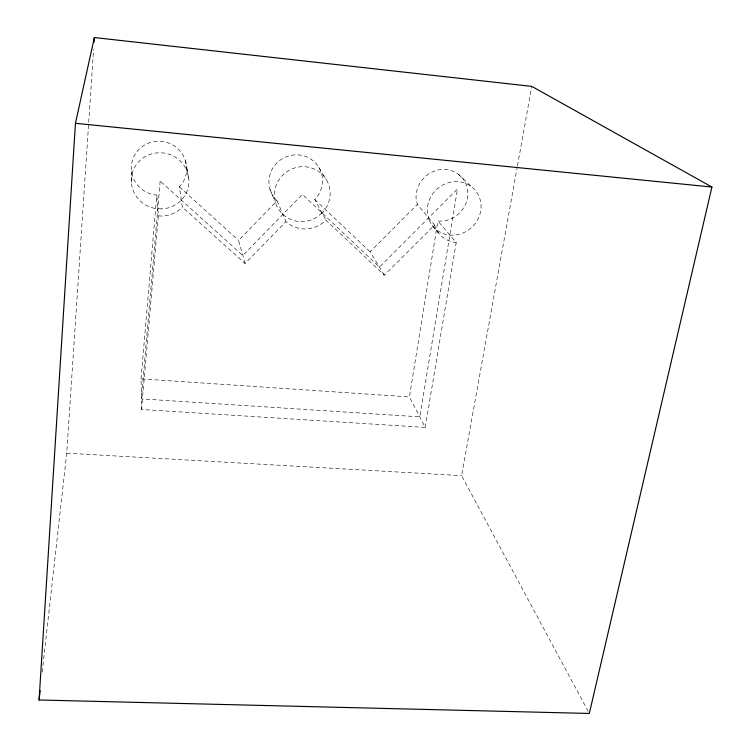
<?xml version="1.0" encoding="UTF-8"?>
<svg xmlns="http://www.w3.org/2000/svg" width="751" height="751" viewBox="0 0 751 751"><rect width="100%" height="100%" fill="white"/><g stroke="black" fill="none" stroke-linecap="round" stroke-linejoin="round"><path stroke-width="0.56" stroke-dasharray="3.75 2.82" d="M131.322 182.014L131.378 169.369M42.206 672.051L66.726 453.182L93.584 49.256M141.038 378.87L156.828 195.016L153.213 194.678A27.731 27.017 15.6 0 1 133.406 157.701A27.731 27.017 15.6 0 1 173.856 145.638A27.731 27.017 15.6 0 1 179.405 186.868L182.324 207.116L245.079 263.517L285.971 221.592A28.669 27.712 -31 0 0 325.934 220.099L384.362 275.166L434.585 225.028L417.349 204.366L416.204 199.757A26.726 24.99 -44.5 0 1 441.438 169.491A26.726 24.99 -44.5 0 1 467.77 195.307A26.726 24.99 -44.5 0 1 437.871 221.01L409.426 396.913L425.235 427.403L141.526 409.473L141.038 378.87L409.426 396.913M141.526 409.473L158.33 215.781L156.828 195.016M425.235 427.403L456.214 242.517L437.871 221.01M588.211 711.394L461.583 475.627L517.242 166.994M517.448 165.849L531.774 86.384M245.079 263.517L238.602 240.442L277.072 200.799A26.998 26.266 -32.6 0 1 276.528 163.305A26.998 26.266 -32.6 0 1 314.472 161.963A26.998 26.266 -32.6 0 1 314.753 199.466L325.934 220.099M384.362 275.166L370.112 251.838L417.349 204.366M66.726 453.182L461.583 475.627M158.33 215.781L162.094 216.119A29.449 28.594 10.9 0 0 182.324 207.116M179.405 186.868L238.602 240.442M314.753 199.466L370.112 251.838M458.448 174.27L471.403 186.633M432.426 225.647L438.462 232.941M318.893 167.482L326.422 179.789M277.072 200.799L285.971 221.592M269.956 189.233L275.504 202.413M434.585 225.028L435.064 226.962A28.35 26.304 -43.1 0 0 456.214 242.517M185.469 160.648L187.637 172.88M186.68 167.614L188.895 180.109M321.287 212.223L321.494 213.387M160.188 181.057L141.357 398.875L419.771 416.861L457.49 188.98L379.424 267.084L302.371 194.368L242.836 255.518L160.188 181.057M322.057 212.946L316.349 217.461A28.087 27.214 -31.5 0 1 274.556 197.457A28.087 27.214 -31.5 0 1 311.703 168.064A28.087 27.214 -31.5 0 1 322.057 212.946M161.493 208.909L154.049 208.234A28.857 28.05 12.4 0 1 137.123 163.615A28.857 28.05 12.4 0 1 185.581 168.036A28.857 28.05 12.4 0 1 161.493 208.909M429.084 219.761L427.441 213.096A27.787 25.853 -43.5 0 1 462.935 182.493A27.787 25.853 -43.5 0 1 473.524 225.553A27.787 25.853 -43.5 0 1 429.084 219.761"/><path stroke-width="1.13" d="M39.08 699.988L75.438 123.305L94.363 37.55L531.774 86.384L711.92 187.037L589.319 713.45L39.08 699.988L40.122 690.676M94.053 42.234L94.363 37.55M75.438 123.305L711.92 187.037"/></g></svg>
